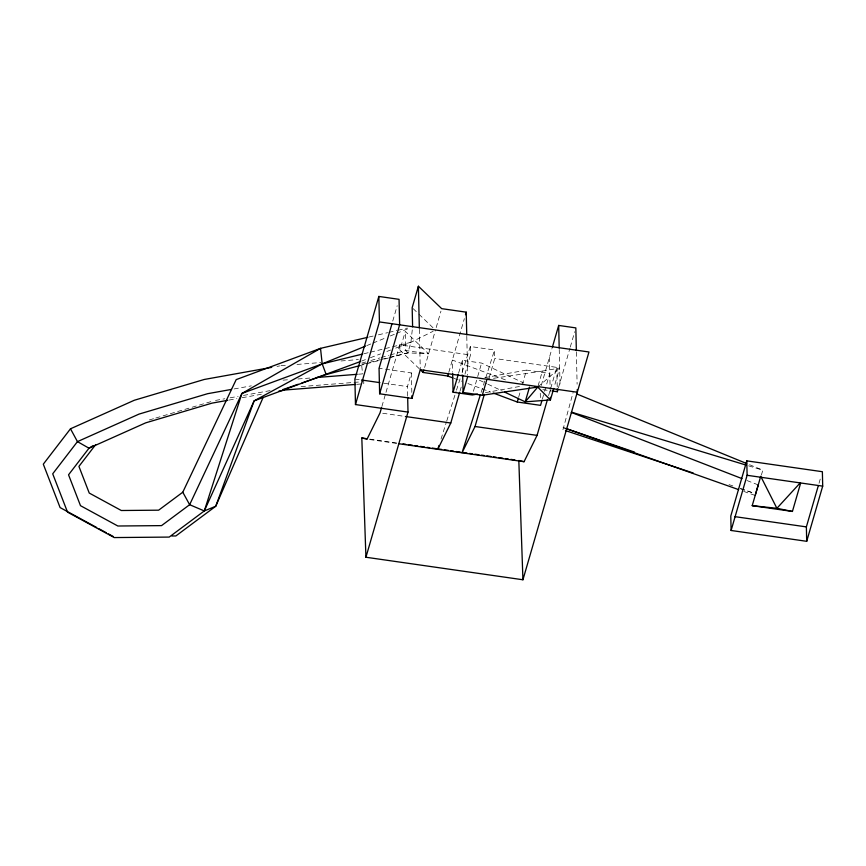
<?xml version="1.0" encoding="UTF-8"?>
<svg xmlns="http://www.w3.org/2000/svg" width="866" height="866" viewBox="0 0 866 866"><rect width="100%" height="100%" fill="white"/><g stroke="black" fill="none" stroke-linecap="round" stroke-linejoin="round"><path stroke-width="0.65" stroke-dasharray="4.33 3.25" d="M363.763 383.779L363.774 381.635L298.131 386.821M562.932 429.742L573.108 392.471M389.7 357.68L407.843 352.873L410.895 342.33L412.465 328.127M392.753 321.048L397.202 305.72M381.906 406.446L385.63 393.619M385.998 392.33L399.767 344.863L470.498 355.006L464.923 374.253M419.296 368.743L399.886 350.07L405.299 331.386L428.594 353.804L407.843 352.873L389.559 357.409M407.637 395.978L407.421 386.593L411.382 372.932L379.059 368.299M424.621 367.498L435.457 330.108M436.193 327.586L440.946 311.175M448.794 372.326L464.36 318.645M458.634 373.073L462.336 360.31L481.593 363.07L523.822 383.032M460.084 390.934L461.199 387.091M473.41 391.302L476.614 380.25M477.675 376.569L481.593 363.07M489.171 377.738L494.746 358.492L494.551 349.994L470.314 346.508L461.773 373.495M518.669 397.104L520.087 392.19M522.23 384.829L526.496 370.096L549.791 373.441L546.089 386.204M538.111 385.835L542.387 371.103L559.653 368.039L554.099 387.189M541.282 385.435L552.021 348.413M542.397 398.966L544.238 392.59M544.617 391.313L545.721 387.481M548.589 395.61L556.773 367.39L494.746 358.492M558.44 387.892L569.915 348.327M570.283 347.05L574.721 331.732M819.019 483.26L820.513 478.119M761.344 475.088L762.859 470.173L747.888 464.035M441.032 439.04L446.315 422.327M446.726 421.049L456.079 391.486M456.479 390.209L461.361 374.783M481.139 392.395L494.551 349.994M537.754 387.07L559.653 368.039M395.73 348.1L410.895 342.33L433.119 331.277M366.783 345.61L371.731 343.585M372.975 343.077L385.359 338M390.306 335.965L395.264 333.94M396.498 333.432L410.127 327.846M361.598 361.079L365.387 359.639M370.442 357.712L380.553 353.869M386.875 351.466L390.674 350.026M149.342 419.945L154.527 418.408M155.826 418.018L212.884 401.055M361.804 363.081L365.679 361.977M370.854 360.494L379.893 357.918M381.181 357.539L388.931 355.331M390.23 354.963L405.732 350.524L428.594 353.804M359.888 365.593L365.073 364.218M366.372 363.872L379.33 360.44M384.515 359.065L388.401 358.026M362.15 364.218L380.423 359.671M381.733 359.347L388.26 357.734M363.936 353.739L369.154 352.473M370.464 352.159L391.335 347.082M392.634 346.768L410.895 342.33M369.187 336.982L373.138 336.051M378.399 334.828L387.611 332.674M388.921 332.371L396.812 330.52M398.133 330.217L407.345 328.062M484.787 377.619L526.496 370.096M485.371 392.634L521.873 386.052M277.023 366.405L279.675 365.928M234.112 388.942L251.324 385.857M215.515 400.428L224.824 398.761M230.15 397.808L238.139 396.368M243.465 395.416L270.095 390.631M229.057 400.07L236.916 398.663M242.155 397.721L264.411 393.727M493.544 378.312L542.387 371.103M280.995 365.69L286.332 365.268M297.006 364.434L321.037 362.529M341.052 360.96L358.405 359.585M283.106 380.152L288.486 379.73M297.915 378.983L310.039 378.031M358.524 374.199L362.562 373.885L361.62 364.651M357.128 384.309L362.443 383.887M542.82 389.646L550.733 390.783M354.887 379.059L360.148 379.806M383.79 383.205L407.421 386.593M382.718 413.244L405.407 416.503M369.793 439.127L397.732 443.132M369.706 439.549L397.743 443.576M748.635 465.854L762.859 470.173M740.517 488.749L754.578 493.414M729.042 484.624L732.874 485.934M740.527 488.576L754.578 493.404M743.732 491.412L753.907 495.006M505.441 379.903L452.355 360.05L452.626 372.109M454.044 378.366L461.632 381.202M467.954 383.573L490.697 392.082M747.001 480.554L758.291 484.928M479.374 380.163L486.616 383.595M487.829 384.158L502.302 391.01M413.136 308.632L417.997 313.297M418.96 314.228L433.52 328.246M407.843 352.873L405.732 350.524L405.299 331.386M576.377 352.029L577.113 384.201M559.23 349.399L560.086 387.232M556.773 367.39L557.239 387.665M549.434 357.355L550.246 393.326M540.265 393.283L540.416 399.995M470.314 346.508L470.498 355.006M466.785 336.311L467.662 375.184M462.336 360.31L462.671 375.054M419.371 329.329L420.281 369.728M411.382 372.932L411.837 393.067M399.767 344.863L399.886 350.07M565.617 428.421L563.062 427.544L565.606 428.443"/><path stroke-width="1.3" d="M378.843 296.432L354.887 379.059L355.471 404.552L408.005 412.086L365.928 557.239L522.934 579.765L588.967 351.986L379.427 321.925L378.843 296.432L399.053 299.333L399.627 324.826L379.633 393.792L411.967 398.425L420.281 369.728L577.297 392.244L577.232 389.57M355.471 404.552L379.427 321.925M392.017 323.603L379.059 368.299L379.633 393.792M381.538 407.734L380.044 412.865L367.043 439.17L361.815 437.98L365.928 557.239M466.752 334.969L466.233 312.171L441.682 308.653L418.386 286.235L412.173 307.69L412.606 326.828M452.788 377.901L447.722 376.006L423.171 372.477L423.896 369.988M447.722 376.006L448.436 373.549M465.486 314.759L466.233 312.171M477.556 394.041L472.338 394.983L453.08 392.222L458.266 374.35M438.997 445.46L437.774 449.313L450.785 423.009L459.716 392.222M553.731 388.455L550.397 399.951L537.754 387.07L482.319 395.242L463.072 392.482L467.694 376.526M482.319 395.242L486.952 379.286L489.593 378.897M480.327 394.972L462.022 452.799L475.033 426.494L484.332 394.409M493.23 393.023L517.24 402.008L518.312 398.328M529.494 387.113L525.218 401.846L504.716 392.146M552.389 347.136L558.678 325.432L575.836 327.9L576.345 350.687M542.019 400.244L540.546 405.353L517.24 402.008M399.074 443.76L524.049 461.697L537.061 435.382L547.474 399.464M552.053 390.967L557.325 391.724L558.072 389.17M746.784 460.864L730.785 516.049L731.11 530.479L806.701 541.315L822.7 486.129L822.375 471.71L746.784 460.864L747.109 475.293L731.11 530.479M792.422 511.438L752.218 505.668L760.727 476.311L776.899 508.31L792.422 511.438L800.563 483.358M806.701 541.315L806.376 526.896L818.283 485.826M755.174 495.46L758.291 484.928M231.46 389.419L207.624 393.694L139.015 414.1L77.453 441.628L52.707 473.821L67.526 512.131L114.247 537.57L169.206 537.082L204.3 510.94L241.917 393.456L320.517 348.359L367.877 337.285M263.112 397.472L215.753 506.242L175.863 535.957L171.869 535.989M359.888 365.593L326.19 374.545L322.195 363.882L320.517 348.359L236.191 379.611L182.78 492.213L189.643 504.705L204.3 510.94L254.128 400.861L322.195 363.882L365.539 346.119M271.729 367.357L204.257 379.47L134.317 400.254L70.492 428.8L43.3 464.176L60.1 507.584L96.689 527.502M95.661 444.637L78.925 466.406L89.241 493.057L121.305 510.507L158.64 510.182L182.78 492.213M800.043 483.055L776.899 508.31L752.218 505.668M93.257 445.568L88.992 448.209L68.544 474.806L80.495 505.679L117.841 526.008L161.541 525.619L189.643 504.705L241.917 393.456L322.195 363.882L362.637 354.064M204.3 510.94L215.753 506.242L254.128 400.861L360.332 361.566M282.792 389.603L298.11 384.288M301.942 382.956L326.19 374.545M227.747 400.309L212.04 403.123L145.694 422.846L88.992 448.209L77.453 441.628L70.492 428.8M278.809 391.14L285.358 389.971L355.796 384.407M316.772 377.5L357.182 374.307M361.458 380.001L379.849 382.631M405.407 416.503L450.785 423.009M475.033 426.494L537.061 435.382M747.109 475.293L822.7 486.129M361.815 437.98L367.13 438.748M403.058 443.901L405.721 444.28M408.384 444.659L412.368 445.232M415.03 445.611L417.693 446.001M420.356 446.38L424.351 446.953M427.003 447.332L429.666 447.711M432.329 448.101L436.323 448.675M438.986 449.053L441.649 449.432M444.301 449.811L448.296 450.385M450.959 450.764L453.622 451.154M456.285 451.532L460.268 452.106M462.931 452.485L466.926 453.059M469.589 453.438L472.251 453.827M474.914 454.206L478.898 454.78M481.561 455.159L484.224 455.538M486.887 455.927L490.881 456.49M493.533 456.88L496.196 457.259M498.859 457.638L502.854 458.211M505.517 458.59L508.169 458.98M510.832 459.359L514.826 459.933M734.758 516.623L806.376 526.896M535.123 386.669L537.754 387.07L525.218 401.846L550.397 399.951L550.332 397.299M524.049 461.697L518.821 460.506L522.934 579.765M571.463 412.151L746.048 465.074M565.487 430.586L693.255 473.042M634.562 452.128L565.617 428.421L738.633 489.615M571.354 412.433L741.989 478.606M576.853 394.008L746.633 463.526M99.049 528.79L106.128 532.644M108.488 533.932L113.219 536.498M420.259 369.685L423.171 372.477M558.678 325.432L559.198 348.067M557.26 389.018L557.325 391.724M462.671 375.054L463.072 392.482M452.658 373.452L453.08 392.222M418.386 286.235L419.339 327.976M411.902 395.74L411.967 398.425M407.67 397.321L408.005 412.086"/></g></svg>
